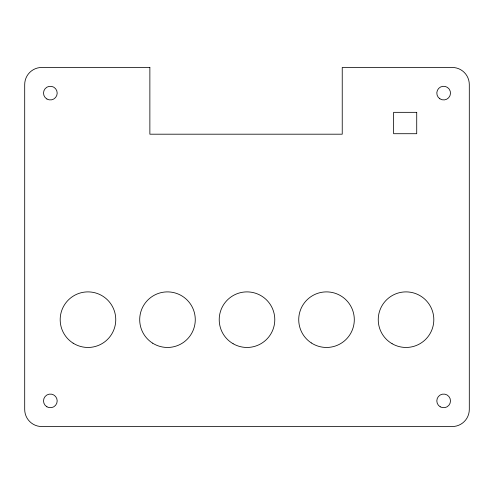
<?xml version="1.0" encoding="UTF-8"?>
<svg xmlns="http://www.w3.org/2000/svg" width="494" height="494" viewBox="0 0 494 494"><rect width="100%" height="100%" fill="white"/><g stroke="black" fill="none" stroke-linecap="round" stroke-linejoin="round"><path stroke-width="0.74" d="M149.867 67.45L41.799 67.45A17.099 17.099 0 0 0 24.7 84.548L24.7 409.452A17.099 17.099 0 0 0 41.799 426.55L452.201 426.55A17.099 17.099 0 0 0 469.3 409.452L469.3 84.548A17.099 17.099 0 0 0 452.201 67.45L342.237 67.45L342.237 134.195L149.867 134.195L149.867 67.45M416.72 112.336L393.632 112.336L393.632 133.713L416.72 133.713L416.72 112.336M73.124 343.163A27.788 27.788 0 0 0 115.738 320.785A27.788 27.788 0 0 0 75.051 295.072A27.788 27.788 0 0 0 73.124 343.163M46.93 99.022A6.842 6.842 0 0 0 57.193 93.1A6.842 6.842 0 0 0 46.93 87.179A6.842 6.842 0 0 0 46.93 99.022M152.671 343.182A27.788 27.788 0 0 0 195.254 320.748A27.788 27.788 0 0 0 154.536 295.091A27.788 27.788 0 0 0 152.671 343.182M439.864 98.8A6.842 6.842 0 0 0 450.479 93.527A6.842 6.842 0 0 0 440.611 86.975A6.842 6.842 0 0 0 439.864 98.8M440.228 406.821A6.842 6.842 0 0 0 450.491 400.9A6.842 6.842 0 0 0 440.228 394.978A6.842 6.842 0 0 0 440.228 406.821M46.93 406.821A6.842 6.842 0 0 0 57.193 400.9A6.842 6.842 0 0 0 46.93 394.978A6.842 6.842 0 0 0 46.93 406.821M392.106 343.719A27.788 27.788 0 0 0 433.818 319.711A27.788 27.788 0 0 0 392.168 295.591A27.788 27.788 0 0 0 392.106 343.719M311.294 342.922A27.788 27.788 0 0 0 354.26 321.236A27.788 27.788 0 0 0 313.993 294.869A27.788 27.788 0 0 0 311.294 342.922M233.106 343.738A27.788 27.788 0 0 0 274.788 319.674A27.788 27.788 0 0 0 233.106 295.61A27.788 27.788 0 0 0 233.106 343.738"/></g></svg>
